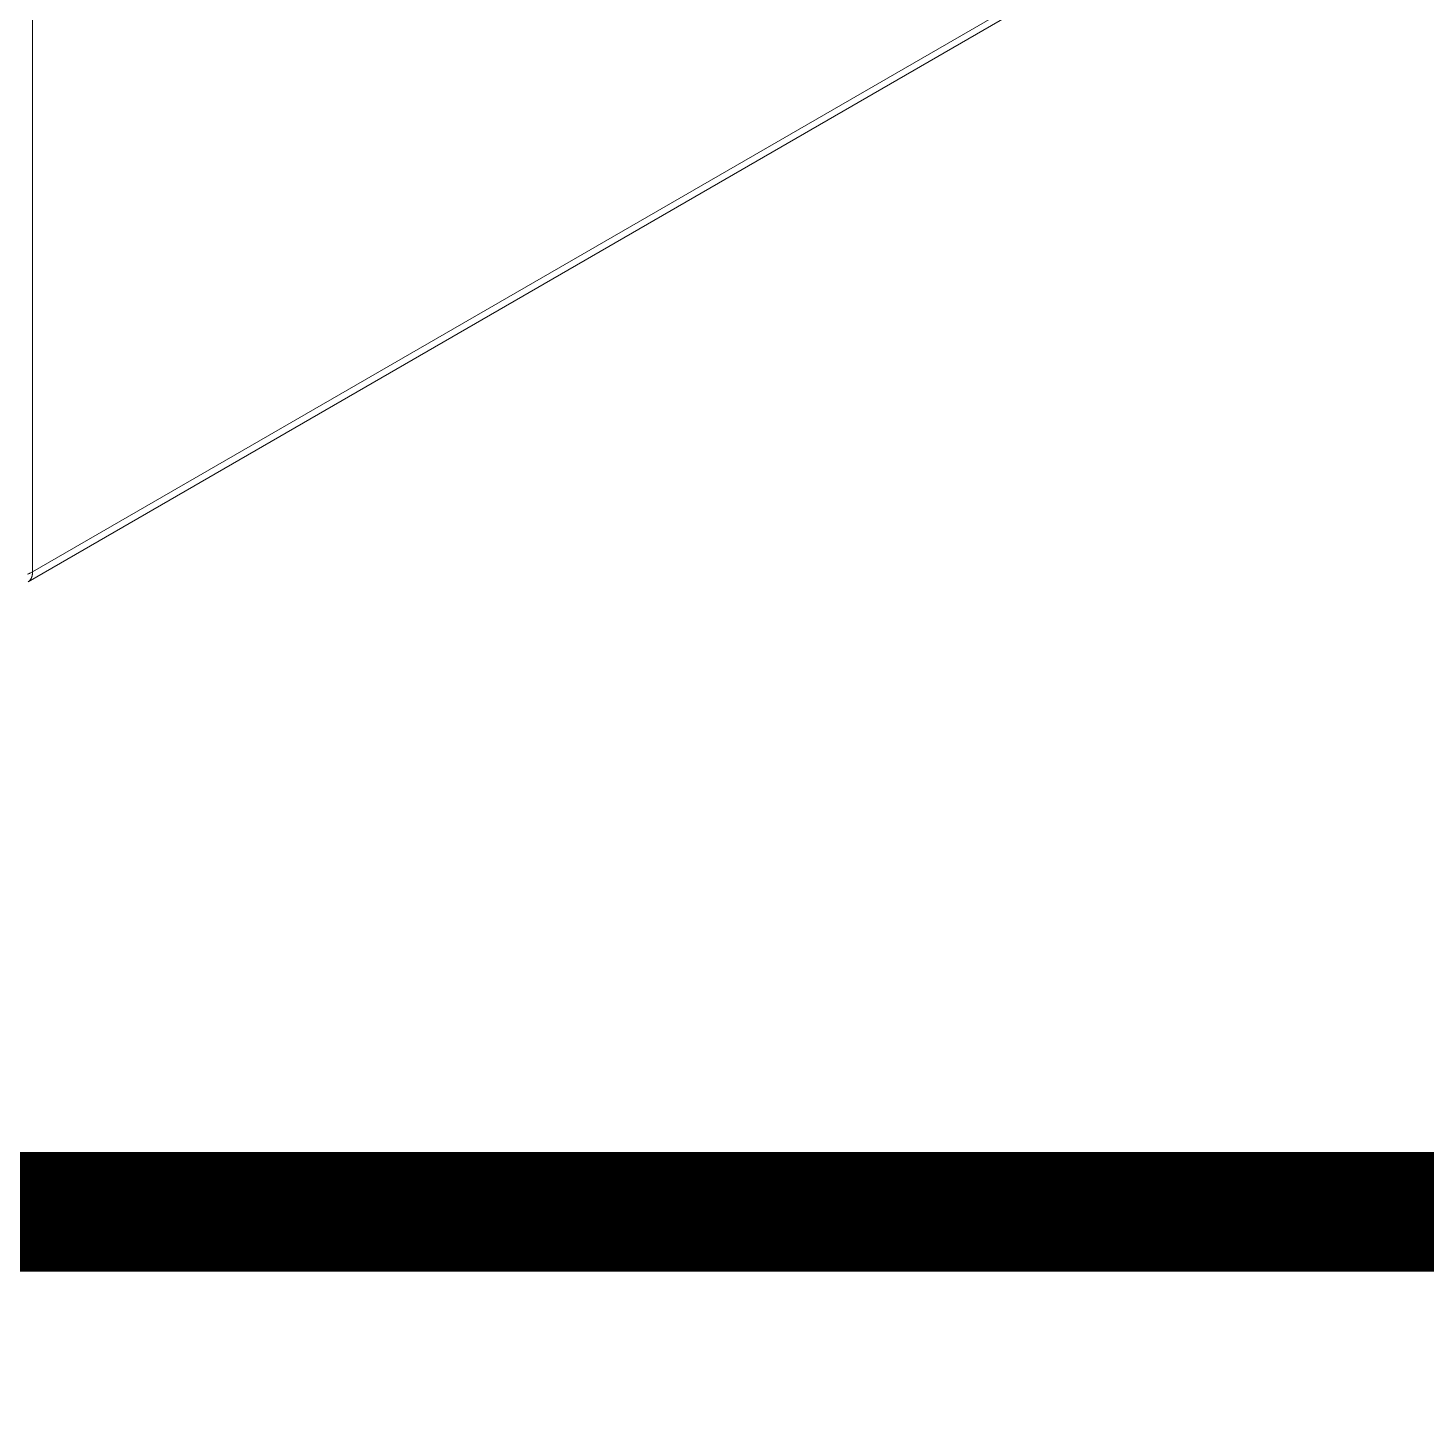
# Model space of a CAD drawing. Header units: inches. Extents: x 67578 to 72421, y -34894 to -31675.
# Drawn here: x 70312.2 to 70363.9, y -33473.6 to -33422.7 of the extents above; entities that cross this region are included whole.
import ezdxf

# ---------------------------------------------------------------- set-up
doc = ezdxf.new("R2010")
doc.units = ezdxf.units.IN
doc.header["$MEASUREMENT"] = 0
doc.linetypes.add('ACAD_ISO03W100', pattern=[30, 12, -18])
doc.layers.add('SI-TOPOLOGY-Ethernet', color=7, linetype='Continuous', lineweight=13, true_color=0x3cf000)

# ---------------------------------------------------------------- blocks, each defined once
blk = doc.blocks.new('ET200S')
at = {"lineweight": 0}
for p, q in [((65.434, -59.824), (65.434, -41.181)), ((65.33, -60.053), (92.876, -44.149)), ((65.434, -59.824), (92.73, -44.064))]:
    blk.add_line(p, q, dxfattribs=at)
for points in [[(65.321, -59.873), (65.334, -59.868), (65.347, -59.864), (65.36, -59.859), (65.372, -59.854), (65.385, -59.848), (65.397, -59.843), (65.41, -59.837), (65.422, -59.83), (65.434, -59.824)], [(65.434, -59.824), (65.434, -59.83), (65.434, -59.836), (65.434, -59.842), (65.433, -59.848), (65.433, -59.854), (65.432, -59.86), (65.432, -59.867), (65.431, -59.873), (65.431, -59.879), (65.43, -59.885), (65.429, -59.891), (65.428, -59.897), (65.427, -59.903), (65.425, -59.909), (65.424, -59.915), (65.422, -59.921), (65.421, -59.927), (65.419, -59.933), (65.417, -59.939), (65.415, -59.943), (65.414, -59.948), (65.412, -59.952), (65.41, -59.957), (65.409, -59.961), (65.407, -59.965), (65.405, -59.97), (65.402, -59.974), (65.4, -59.978), (65.398, -59.982), (65.396, -59.986), (65.393, -59.991), (65.391, -59.995), (65.388, -59.998), (65.385, -60.002), (65.383, -60.006), (65.38, -60.01), (65.377, -60.014), (65.374, -60.017), (65.37, -60.021), (65.367, -60.024), (65.364, -60.027), (65.361, -60.03), (65.358, -60.033), (65.355, -60.035), (65.351, -60.038), (65.348, -60.041), (65.345, -60.043), (65.341, -60.046), (65.338, -60.048), (65.334, -60.05), (65.33, -60.052)]]:
    blk.add_lwpolyline(points, dxfattribs=at)

msp = doc.modelspace()

# ---------------------------------------------------------------- linework, layer by layer
at = {"layer": 'SI-TOPOLOGY-Ethernet', "linetype": 'ACAD_ISO03W100', "ltscale": 0.01, "const_width": 4.419, "flags": 128}
msp.add_lwpolyline([(70414.083, -33923.793), (70414.083, -34080.528), (70559.758, -34080.528), (70559.758, -33466.493), (70250.358, -33466.493), (70250.358, -33372.248)], dxfattribs=at)

# ---------------------------------------------------------------- block references
at = {"xscale": 1.59100124616462, "yscale": 1.59100124616462, "zscale": 1.59100124616462}
msp.add_blockref('ET200S', (70208.226, -33347.652), dxfattribs=at)

doc.saveas('drawing.dxf')
